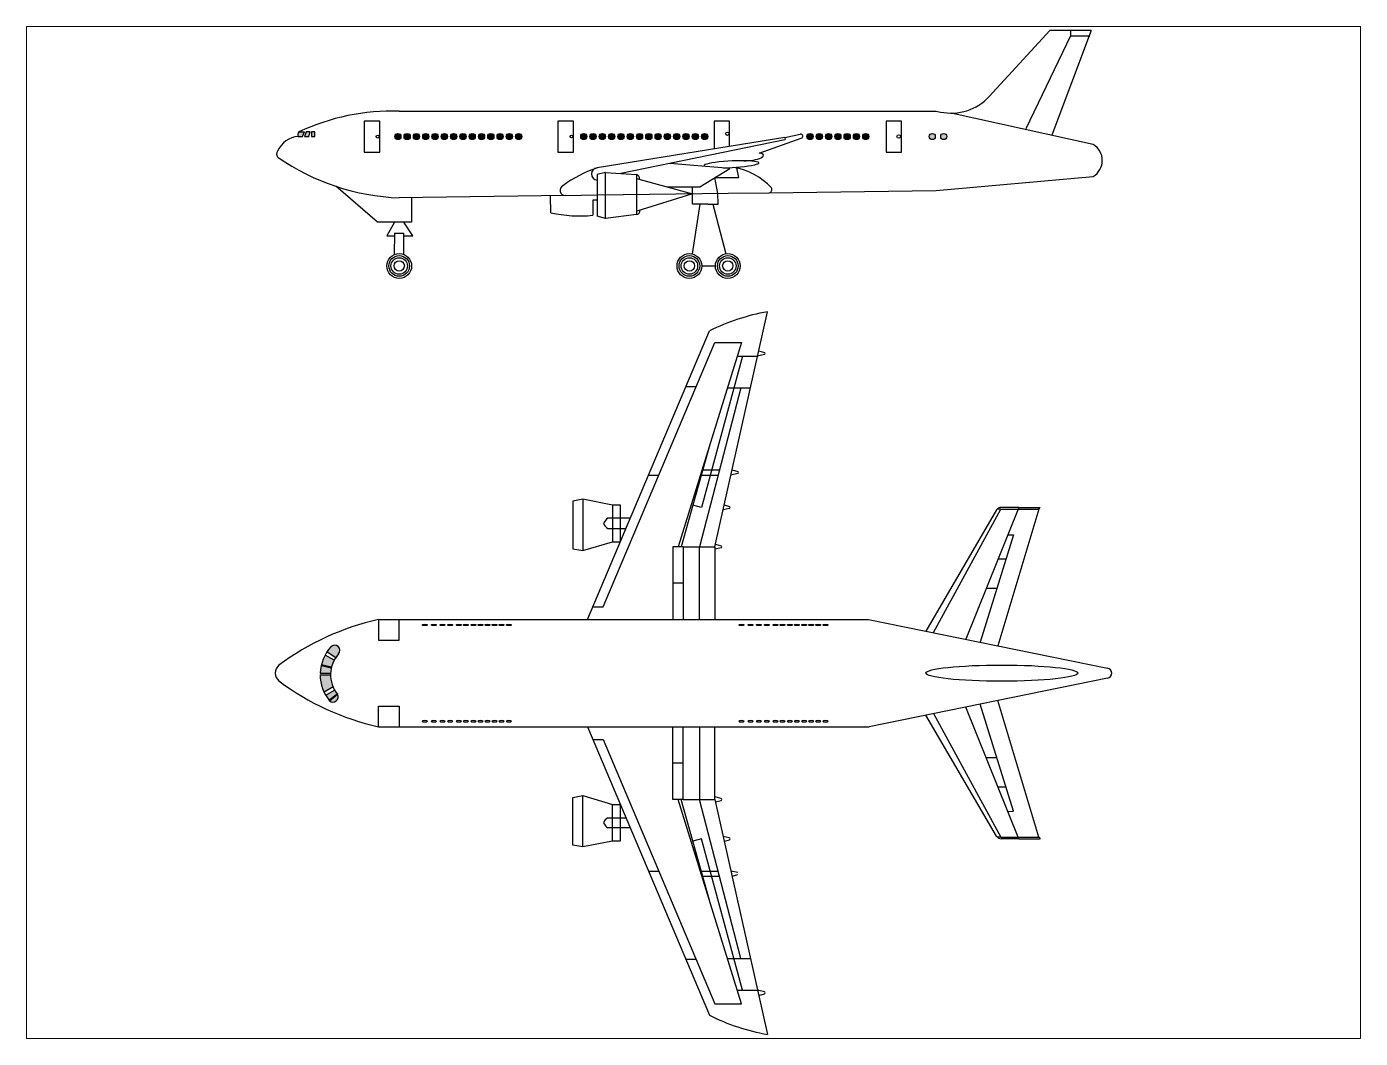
# Paper-space layout 'Layout1' of a CAD drawing. Header units: millimetres. Extents: x 0 to 257, y 0 to 195.
# The model-space entities are those that its viewports show. They can reach past a viewport. Long polylines and large blocks are cut down to what shows.
import ezdxf

# ---------------------------------------------------------------- set-up
doc = ezdxf.new("R2010")
doc.units = ezdxf.units.MM
doc.linetypes.add('CENTER', pattern=[50.8, 31.75, -6.35, 6.35, -6.35])

# ---------------------------------------------------------------- blocks, each defined once
blk = doc.blocks.new('*U3')
at = {"true_color": 0x000000}
h = blk.add_hatch(color=18, dxfattribs=at)
h.dxf.hatch_style = 1
h.paths.add_polyline_path([(231, 0), (531, 0, 1)])
h.paths.add_polyline_path([(531, 0), (231, 0, 1)])
blk.add_circle((381, 0), 150)
blk = doc.blocks.new('*U4')
at = {"color": 0, "linetype": 'ByBlock', "lineweight": -2, "transparency": 16777216}
for p in [(7541, 52579), (7991, 52579), (8441, 52579), (8891, 52579), (9341, 52579), (9791, 52579), (10241, 52579), (10691, 52579), (11141, 52579), (11591, 52579), (12041, 52579), (12491, 52579), (12941, 52579), (13391, 52579)]:
    blk.add_blockref('*U3', p, dxfattribs=at)
blk = doc.blocks.new('*U5')
at = {"true_color": 0x000000}
h = blk.add_hatch(color=18, dxfattribs=at)
h.dxf.hatch_style = 1
h.paths.add_polyline_path([(231, 0), (531, 0, 1)])
h.paths.add_polyline_path([(531, 0), (231, 0, 1)])
blk.add_circle((381, 0), 150)
blk = doc.blocks.new('*U7')
at = {"color": 0, "linetype": 'ByBlock', "lineweight": -2, "transparency": 16777216}
for p in [(7541, 52579), (7991, 52579), (8441, 52579), (8891, 52579), (9341, 52579), (9791, 52579), (10241, 52579), (10691, 52579), (11141, 52579), (11591, 52579), (12041, 52579), (12491, 52579), (12941, 52579), (13391, 52579)]:
    blk.add_blockref('*U5', p, dxfattribs=at)
blk = doc.blocks.new('*U11')
at = {"true_color": 0x000000}
h = blk.add_hatch(color=18, dxfattribs=at)
h.dxf.hatch_style = 1
h.paths.add_polyline_path([(0, 0), (300, 0, 1)])
h.paths.add_polyline_path([(0, 0, 1), (300, 0)])
blk.add_circle((150, 0), 150)
blk = doc.blocks.new('*U12')
at = {"color": 0, "linetype": 'ByBlock', "lineweight": -2, "transparency": 16777216}
for p in [(27728, 52579), (28178, 52579), (28628, 52579), (29078, 52579), (29528, 52579), (29978, 52579), (30428, 52579)]:
    blk.add_blockref('*U11', p, dxfattribs=at)

msp = doc.modelspace()

# ---------------------------------------------------------------- hatches: boundary and pattern name
at = {"true_color": 0x000000}
h = msp.add_hatch(color=18, dxfattribs=at)
h.dxf.hatch_style = 1
h.paths.add_polyline_path([(62995, 63938), (62799, 63938), (62722, 63717), (62918, 63717)])
h.paths.add_polyline_path([(62715, 63938), (62445, 63938, 0.305571), (62414, 63717), (62624, 63717)])
h.paths.add_polyline_path([(63222, 63938), (63056, 63938), (63056, 63717), (63222, 63717)])
h = msp.add_hatch(color=18, dxfattribs=at)
h.dxf.hatch_style = 1
h.paths.add_polyline_path([(93261, 63717, 1), (92961, 63717, 1)])
h.paths.add_polyline_path([(93821, 63717, 1), (93521, 63717, 1)])
h = msp.add_hatch(color=18, dxfattribs=at)
h.dxf.hatch_style = 1
h.paths.add_polyline_path([(63976, 37727, -0.040457), (64008, 37968), (63519, 38073, 0.04368), (63475, 37727)])
h.paths.add_polyline_path([(63713, 38598, 0.060149), (63538, 38152), (64022, 38027, -0.060149), (64153, 38361)])
h.paths.add_polyline_path([(64224, 38480, -0.038531), (64366, 38662, 0.986584), (63997, 38999, 0.038531), (63808, 38756)])
h.paths.add_polyline_path([(63974, 37650), (63474, 37650, 0.110112), (63663, 36801), (64096, 37057, -0.102069)])
h.paths.add_polyline_path([(63740, 36654, 0.035226), (63897, 36420), (64291, 36728, -0.035226), (64173, 36903)])
h.paths.add_polyline_path([(64313, 36701), (63926, 36384, 0.853414)])

# ---------------------------------------------------------------- linework, layer by layer
for p, q in [((95874, 65659), (98801, 68848)), ((99801, 68598), (97640, 64093)), ((100801, 68848), (98801, 68848)), ((100801, 68848), (98900, 63778)), ((99801, 68848), (99801, 68598)), ((99801, 68598), (100748, 68598)), ((67301, 64948), (93301, 64948)), ((93301, 64948), (93514, 64903)), ((100910, 63336), (94032, 64849)), ((62445, 63938), (62715, 63938)), ((62624, 63717), (62715, 63938)), ((62799, 63938), (62722, 63717)), ((62995, 63938), (62799, 63938)), ((62918, 63717), (62995, 63938)), ((63056, 63938), (63056, 63717)), ((63222, 63938), (63056, 63938)), ((63222, 63717), (63222, 63938)), ((66362, 64467), (65612, 64467)), ((65612, 64467), (65612, 62967)), ((66362, 62967), (66362, 64467)), ((75737, 64467), (74987, 64467)), ((74987, 64467), (74987, 62967)), ((75737, 62967), (75737, 64467)), ((83301, 64467), (82551, 64467)), ((82551, 64467), (82551, 63113)), ((83301, 63234), (83301, 64467)), ((91629, 64467), (90879, 64467)), ((90879, 64467), (90879, 62967)), ((91629, 62967), (91629, 64467)), ((62414, 63717), (62624, 63717)), ((62722, 63717), (62918, 63717)), ((63056, 63717), (63222, 63717)), ((85967, 63665), (76892, 62197)), ((85967, 63559), (78034, 61926)), ((84736, 62918), (86772, 63634)), ((85967, 63665), (86724, 63828)), ((85967, 63559), (85967, 63559)), ((65612, 62967), (66362, 62967)), ((74987, 62967), (75737, 62967)), ((90879, 62967), (91629, 62967)), ((83315, 62175), (80405, 62414)), ((81855, 61288), (83315, 62175)), ((83743, 61731), (83646, 62193)), ((77288, 61981), (76892, 61878)), ((76892, 61878), (76892, 59857)), ((77288, 59754), (77288, 61981)), ((77288, 61981), (78788, 61871)), ((78788, 61871), (78788, 59947)), ((78788, 61683), (81506, 60944)), ((82735, 60960), (82585, 61731)), ((82585, 61731), (83743, 61731)), ((93301, 61104), (100910, 61784)), ((66245, 59572), (64228, 61308)), ((75338, 60860), (67301, 60748)), ((67901, 60757), (67901, 59572)), ((74643, 60026), (74631, 60850)), ((75342, 60860), (76892, 60885)), ((81506, 60944), (78800, 60097)), ((80258, 61284), (81856, 61288)), ((81502, 60436), (81506, 60944)), ((81506, 60944), (81505, 61287)), ((82742, 60436), (82735, 60960)), ((83233, 60966), (85221, 60993)), ((85221, 60993), (93301, 61104)), ((76892, 60638), (76679, 60638)), ((76679, 60638), (76679, 59901)), ((81499, 58031), (81872, 60439)), ((82242, 60436), (81502, 60442)), ((82242, 60436), (82742, 60436)), ((82492, 60436), (83119, 58041)), ((67901, 59572), (66245, 59572)), ((67073, 59572), (66699, 58912)), ((67954, 58902), (67524, 59572)), ((77288, 59754), (76892, 59858)), ((78788, 59947), (77288, 59754)), ((66699, 58912), (67071, 58908)), ((67073, 59044), (67061, 57998)), ((67073, 59044), (67524, 59044)), ((67524, 58006), (67524, 59044)), ((67524, 58902), (67954, 58902)), ((81953, 57448), (82612, 57448)), ((82588, 43845), (85134, 55227)), ((76419, 40327), (82322, 54299)), ((77176, 40940), (82586, 53746)), ((83878, 53746), (80801, 43845)), ((82586, 53746), (83878, 53746)), ((83923, 53085), (81939, 45754)), ((83673, 53085), (83923, 53085)), ((83923, 53085), (84654, 53085)), ((84984, 53163), (84654, 53085)), ((84711, 53338), (84986, 53260)), ((81678, 51596), (81180, 51596)), ((83837, 51547), (81835, 43845)), ((83195, 51547), (84310, 51547)), ((82340, 48795), (80960, 43845)), ((79370, 47313), (79868, 47313)), ((79481, 47575), (79481, 47575)), ((79481, 47575), (79481, 47575)), ((81879, 47313), (82736, 47313)), ((81959, 47569), (82802, 47567)), ((83693, 47391), (83364, 47313)), ((83420, 47565), (83695, 47488)), ((76200, 46146), (75715, 46054)), ((75715, 46054), (75715, 43745)), ((77637, 45869), (76200, 46146)), ((76200, 46146), (76200, 43659)), ((78009, 45869), (77637, 45869)), ((77637, 45869), (77637, 44091)), ((78009, 44091), (78009, 45869)), ((81939, 45754), (81524, 45869)), ((83041, 45872), (83288, 45802)), ((78488, 45226), (77405, 45226)), ((83286, 45705), (82988, 45635)), ((96229, 45629), (92801, 39762)), ((93168, 39688), (96434, 45675)), ((97301, 45753), (94732, 39369)), ((96434, 45675), (96264, 45675)), ((98278, 45675), (96283, 39054)), ((96434, 45675), (98278, 45675)), ((97301, 45753), (96445, 45753)), ((97301, 45753), (98334, 45753)), ((98278, 45675), (98334, 45753)), ((77405, 44733), (78280, 44734)), ((76200, 43659), (77637, 44091)), ((77637, 44091), (78009, 44091)), ((82616, 43970), (82887, 43893)), ((97045, 44420), (95432, 39227)), ((96767, 44424), (97045, 44420)), ((75715, 43745), (76200, 43659)), ((80552, 43845), (80552, 40327)), ((81051, 43845), (80552, 43845)), ((81051, 43845), (81051, 40327)), ((81051, 43845), (82588, 43845)), ((81835, 40327), (81835, 43845)), ((82588, 43845), (82588, 40327)), ((82885, 43796), (82588, 43726)), ((96681, 43250), (96294, 43250)), ((81051, 42086), (80552, 42086)), ((96238, 41824), (95720, 41824)), ((76676, 40936), (77176, 40940)), ((76676, 40936), (76676, 40936)), ((66301, 40327), (90022, 40327)), ((66301, 40327), (66301, 39327)), ((67301, 39327), (67301, 40327)), ((90022, 40327), (101604, 37971)), ((63808, 38756), (64224, 38480)), ((66301, 39327), (67301, 39327)), ((63538, 38152), (64022, 38027)), ((64153, 38361), (63713, 38598)), ((63474, 37650), (63974, 37650)), ((63475, 37727), (63976, 37727)), ((64008, 37968), (63519, 38073)), ((101605, 37483), (90065, 35127)), ((64096, 37057), (63663, 36801)), ((63740, 36654), (64173, 36903)), ((63897, 36420), (64291, 36728)), ((63926, 36384), (64313, 36701)), ((97044, 31034), (95431, 36227)), ((98278, 29779), (96283, 36400)), ((66301, 35128), (66301, 36128)), ((66301, 36128), (67301, 36128)), ((67301, 36128), (67301, 35128)), ((96229, 29826), (92801, 35692)), ((93168, 35767), (96434, 29779)), ((97301, 29702), (94732, 36085)), ((66301, 35127), (90065, 35127)), ((76418, 35127), (82321, 21156)), ((80551, 31610), (80552, 35127)), ((81051, 31610), (81051, 35127)), ((81835, 35127), (81835, 31610)), ((82588, 31610), (82588, 35127)), ((76676, 34519), (76676, 34519)), ((76676, 34519), (77176, 34515)), ((77176, 34515), (82586, 21709)), ((96238, 33631), (95720, 33631)), ((81051, 33369), (80551, 33369)), ((75715, 31710), (76200, 31796)), ((75715, 29401), (75715, 31710)), ((76200, 29309), (76200, 31796)), ((76200, 31796), (77637, 31364)), ((82885, 31659), (82588, 31729)), ((96681, 32204), (96294, 32204)), ((77637, 29586), (77637, 31364)), ((77637, 31364), (78008, 31364)), ((78008, 31364), (78008, 29586)), ((81051, 31610), (80551, 31610)), ((83878, 21709), (80801, 31610)), ((82339, 26659), (80960, 31610)), ((81051, 31610), (82588, 31610)), ((83836, 23908), (81835, 31610)), ((82588, 31610), (85133, 20227)), ((82616, 31485), (82887, 31562)), ((96766, 31030), (97044, 31034)), ((77404, 30721), (78280, 30721)), ((78488, 30229), (77404, 30229)), ((83286, 29750), (82988, 29820)), ((96434, 29779), (96263, 29779)), ((96434, 29779), (98278, 29779)), ((98278, 29779), (98334, 29702)), ((76200, 29309), (75715, 29401)), ((77637, 29586), (76200, 29309)), ((78008, 29586), (77637, 29586)), ((81939, 29701), (81524, 29585)), ((83922, 22369), (81939, 29701)), ((83041, 29583), (83288, 29653)), ((97301, 29702), (96445, 29702)), ((97301, 29702), (98334, 29702)), ((79370, 28142), (79868, 28142)), ((79481, 27880), (79481, 27880)), ((79481, 27880), (79481, 27880)), ((81879, 28142), (82736, 28142)), ((81958, 27886), (82802, 27888)), ((83693, 28064), (83363, 28142)), ((83420, 27889), (83695, 27967)), ((83194, 23908), (84310, 23908)), ((81677, 23859), (81179, 23859)), ((83672, 22369), (83922, 22369)), ((83922, 22369), (84654, 22369)), ((84983, 22292), (84654, 22369)), ((84710, 22117), (84985, 22195)), ((82586, 21709), (83878, 21709))]:
    msp.add_line(p, q)
at = {"linetype": 'CENTER', "ltscale": 15}
msp.add_line((76892, 60885), (83233, 60966), dxfattribs=at)
for centre, radius in [((66259, 63717), 73.3), ((75644, 63717), 67.7), ((83191, 63850), 76.1), ((91487, 63717), 86), ((93111, 63717), 150), ((93671, 63717), 150), ((67301, 57448), 600), ((67301, 57448), 500), ((67301, 57448), 400), ((67301, 57448), 250), ((81353, 57448), 600), ((81353, 57448), 500), ((81353, 57448), 400), ((81353, 57448), 250), ((83212, 57448), 600), ((83212, 57448), 500), ((83212, 57448), 400), ((83212, 57448), 250)]:
    msp.add_circle(centre, radius)
for centre, radius, start, end in [((94032, 67349), 2500, 258.03833, 317.45662), ((66988, 54274), 10679, 88.31936, 115.17849), ((62594, 63805), 200, 138.11283, 206.07939), ((62500, 62528), 1192, 94.14512, 155.94579), ((85953, 63612), 54.7, 284.55441, 75.44559), ((86745, 63730), 100, 285.73093, 102.10194), ((100442, 62560), 906, 301.10297, 58.89703), ((61616, 62870), 250, 144.73441, 222.3768), ((67733, 71844), 11104, 235.42563, 267.77238), ((78672, 56711), 5766, 107.9144, 126.72962), ((76899, 61903), 294, 91.25873, 268.74127), ((82908, 58944), 3331, 43.50506, 79.67463), ((78746, 61688), 188, 349.51862, 77.07722), ((75338, 61110), 250, 117.20743, 270.90894), ((85180, 61154), 166, 284.45174, 30.01425), ((78800, 60097), 150, 265.34953, 19.07584), ((76056, 66394), 6523, 257.49029, 275.48765), ((86905, 45145), 10237, 99.96459, 116.59807), ((84972, 53212), 50, 283.29093, 74.18315), ((83681, 47439), 50, 283.29093, 74.18315), ((77723, 44746), 576, 123.55114, 156.04337), ((83275, 45754), 50, 283.29093, 74.18315), ((96445, 45503), 250, 90, 149.70405), ((77627, 45133), 457, 199.50751, 240.83547), ((82874, 43845), 50, 283.29093, 74.18315), ((69117, 27855), 12787, 102.72117, 126.69734), ((65474, 37650), 2000, 137.60017, 177.78983), ((64179, 38828), 250, 318.37405, 136.8263), ((61801, 37727), 500, 130.60388, 229.39612), ((65474, 37650), 1500, 137.60017, 219.26975), ((65474, 37650), 2000, 180, 219.26975), ((101551, 37727), 250, 282.303, 77.73971), ((69117, 47600), 12787, 233.30266, 257.27883), ((64094, 36573), 253, 228.31393, 30.22556), ((82873, 31610), 50, 285.81469, 76.70691), ((77627, 30322), 457, 119.16237, 160.49033), ((77723, 30709), 576, 203.95447, 236.44671), ((83274, 29701), 50, 285.81469, 76.70691), ((96445, 29952), 250, 210.29379, 269.99784), ((84972, 22243), 50, 285.81469, 76.70691), ((86905, 30309), 10237, 243.39978, 260.03325)]:
    msp.add_arc(centre, radius, start, end)
for centre, major_axis, ratio, start_param, end_param in [((84308, 62736), (637, 80), 0.276461, 4.149049, 7.082934), ((83387, 62373), (1326, 69), 0.118993, 4.39887, 9.613931)]:
    msp.add_ellipse(centre, major_axis=major_axis, ratio=ratio, start_param=start_param, end_param=end_param)
for centre, major_axis, ratio in [((68542, 40060), (129, 0), 0.240739), ((68982, 40060), (129, 0), 0.240739), ((69390, 40060), (129, 0), 0.240739), ((69769, 40060), (129, 0), 0.240739), ((70188, 40060), (129, 0), 0.240739), ((70526, 40060), (129, 0), 0.240739), ((70895, 40060), (129, 0), 0.240739), ((71234, 40060), (129, 0), 0.240739), ((71583, 40060), (129, 0), 0.240739), ((71922, 40060), (129, 0), 0.240739), ((72258, 40060), (129, 0), 0.240739), ((72616, 40060), (129, 0), 0.240739), ((83870, 40060), (129, 0), 0.240739), ((84310, 40060), (129, 0), 0.240739), ((84718, 40060), (129, 0), 0.240739), ((85097, 40060), (129, 0), 0.240739), ((85516, 40060), (129, 0), 0.240739), ((85854, 40060), (129, 0), 0.240739), ((86223, 40060), (129, 0), 0.240739), ((86562, 40060), (129, 0), 0.240739), ((86911, 40060), (129, 0), 0.240739), ((87249, 40060), (129, 0), 0.240739), ((87586, 40060), (129, 0), 0.240739), ((87944, 40060), (129, 0), 0.240739), ((96480, 37727), (3679, 0), 0.106493)]:
    msp.add_ellipse(centre, major_axis=major_axis, ratio=ratio)
at = {"extrusion": (0, 0, -1)}
for centre in [(68542, 35395), (68982, 35395), (69390, 35395), (69769, 35395), (70188, 35395), (70526, 35395), (70895, 35395), (71234, 35395), (71583, 35395), (71921, 35395), (72258, 35395), (72616, 35395), (83870, 35395), (84310, 35394), (84718, 35394), (85097, 35394), (85516, 35394), (85854, 35394), (86223, 35394), (86562, 35394), (86911, 35394), (87249, 35394), (87586, 35394), (87944, 35394)]:
    msp.add_ellipse(centre, major_axis=(129, 0), ratio=0.240739, dxfattribs=at)

# ---------------------------------------------------------------- block references
for name, p in [('*U4', (59315, 11138)), ('*U7', (68316, 11138)), ('*U12', (59315, 11138))]:
    msp.add_blockref(name, p)

psp = doc.layouts.get("Layout1")

# ---------------------------------------------------------------- viewports
at = {"layer": '0'}
psp.add_viewport(center=(128.5, 97.5), size=(257, 194.9981), view_center_point=(81551.35, 44537.77), view_height=49000.0754, dxfattribs=at)

doc.saveas('drawing.dxf')
